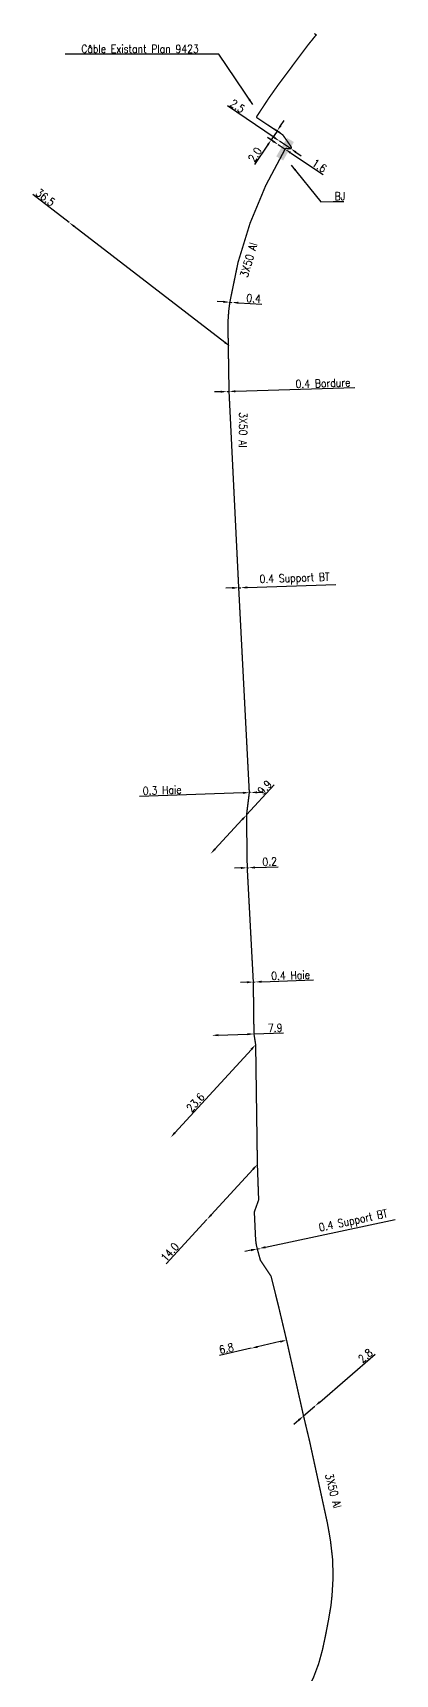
# Model space of a CAD drawing. Header units: millimetres. Extents: x 168000 to 168978, y 138000 to 138802.
# Drawn here: x 168224.1 to 168292, y 138494.2 to 138801.9 of the extents above; entities that cross this region are included whole.
import ezdxf
from ezdxf.enums import TextEntityAlignment as Align

# ---------------------------------------------------------------- set-up
doc = ezdxf.new("R2010")
doc.units = ezdxf.units.MM
doc.header["$PDMODE"] = 34
doc.layers.get('0').update_dxf_attribs({"linetype": 'CONTINUOUS'})
doc.layers.get('DEFPOINTS').update_dxf_attribs({"linetype": 'CONTINUOUS'})
doc.layers.add('M_120', color=5, linetype='M_ST_13')
doc.layers.add('M_300', color=7, linetype='CONTINUOUS')
doc.styles.add('M_ROMANS', font='ROMANS.shx', dxfattribs={"width": 0.75})
doc.styles.get("Standard").update_dxf_attribs({"font": 'romans.shx', "width": 0.85})
doc.linetypes.add('M_ST_13', pattern='A,5,-0.3,["oo",Standard,S=1.5,R=0,X=0,Y=-0.5],-3', length=8.3)
doc.dimstyles.get("Standard").update_dxf_attribs({"dimtxt": 1.5, "dimasz": 1.2, "dimexe": 0.625, "dimexo": 0.625, "dimgap": 0.25, "dimtad": 1, "dimdec": 1, "dimzin": 0, "dimdsep": 46, "dimtxsty": 'Standard', "dimcen": -0.5, "dimadec": 0, "dimazin": 0, "dimtfac": 1, "dimtdec": 1, "dimtmove": 0, "dimatfit": 3, "dimfxl": 1, "dimtolj": 1, "dimtzin": 0, "dimarcsym": 0})

# ---------------------------------------------------------------- blocks, each defined once
blk = doc.blocks.new('M_300_03')
at = {"color": 0, "linetype": 'Continuous'}
blk.add_solid([(-2, 0.75), (-2, -0.75), (2, 0.75), (2, -0.75)], dxfattribs=at)
at = {"color": 0, "linetype": 'Continuous', "style": 'M_ROMANS', "width": 0.75, "flags": 3}
for tag, p in [('DEF_COUP', (0, -12.5)), ('DEF_LEG', (0, -10)), ('DEF_TYPE', (0, -15))]:
    blk.add_attdef(tag, text='', height=1.2, dxfattribs=at).set_placement(p, align=Align.MIDDLE)
blk = doc.blocks.new('*D18')
at = {"layer": 'DEFPOINTS', "color": 0, "linetype": 'Continuous'}
for p in [(168268.78, 138781.85), (168270.96, 138782.8), (168269.85, 138781.14)]:
    blk.add_point(p, dxfattribs=at)
at = {"layer": 'M_120', "color": 0, "linetype": 'Continuous', "lineweight": -2}
for p, q in [((168270.56, 138784.51), (168271.22, 138785.51)), ((168269.33, 138781.48), (168268.26, 138782.2)), ((168269.89, 138783.52), (168268.78, 138781.85)), ((168270.44, 138783.15), (168269.37, 138783.86)), ((168268.11, 138780.85), (168265.69, 138777.22))]:
    blk.add_line(p, q, dxfattribs=at)
at = {"layer": 'M_120', "color": 0, "linetype": 'Continuous'}
for points in [[(168267.95, 138780.96), (168268.28, 138780.74), (168268.78, 138781.85)], [(168270.39, 138784.62), (168270.72, 138784.4), (168269.89, 138783.52)]]:
    blk.add_solid(points, dxfattribs=at)
at = {"layer": 'M_120', "color": 0, "linetype": 'Continuous', "insert": (168265.74, 138779.09), "char_height": 1.5, "attachment_point": 5, "rotation": 56.2771}
blk.add_mtext('\\A1;2.0', dxfattribs=at)
blk = doc.blocks.new('*D19')
at = {"layer": 'DEFPOINTS', "color": 0, "linetype": 'Continuous'}
for p in [(168270.36, 138781.62), (168270.36, 138781.62), (168272.43, 138780.22)]:
    blk.add_point(p, dxfattribs=at)
at = {"layer": 'M_120', "color": 0, "linetype": 'Continuous', "lineweight": -2}
for p, q in [((168269.37, 138782.3), (168260.61, 138788.26)), ((168272.43, 138780.22), (168270.36, 138781.62)), ((168273.42, 138779.54), (168274.41, 138778.87))]:
    blk.add_line(p, q, dxfattribs=at)
at = {"layer": 'M_120', "color": 0, "linetype": 'Continuous'}
for points in [[(168269.48, 138782.46), (168269.26, 138782.13), (168270.36, 138781.62)], [(168273.53, 138779.71), (168273.31, 138779.38), (168272.43, 138780.22)]]:
    blk.add_solid(points, dxfattribs=at)
at = {"layer": 'M_120', "color": 0, "linetype": 'Continuous', "insert": (168262.48, 138788.19), "char_height": 1.5, "attachment_point": 5, "rotation": 325.7806}
blk.add_mtext('\\A1;2.5', dxfattribs=at)
blk = doc.blocks.new('*D20')
at = {"layer": 'DEFPOINTS', "color": 0, "linetype": 'Continuous'}
for p in [(168270.1, 138780.97), (168270.1, 138780.97), (168271.39, 138780.11)]:
    blk.add_point(p, dxfattribs=at)
at = {"layer": 'M_120', "color": 0, "linetype": 'Continuous', "lineweight": -2}
for p, q in [((168269.1, 138781.64), (168268.1, 138782.3)), ((168270.1, 138780.97), (168271.39, 138780.11)), ((168272.39, 138779.44), (168278.5, 138775.36))]:
    blk.add_line(p, q, dxfattribs=at)
at = {"layer": 'M_120', "color": 0, "linetype": 'Continuous'}
for points in [[(168269.21, 138781.8), (168268.99, 138781.47), (168270.1, 138780.97)], [(168272.5, 138779.61), (168272.28, 138779.28), (168271.39, 138780.11)]]:
    blk.add_solid(points, dxfattribs=at)
at = {"layer": 'M_120', "color": 0, "linetype": 'Continuous', "insert": (168277.81, 138777.02), "char_height": 1.5, "attachment_point": 5, "rotation": 326.2771}
blk.add_mtext('\\A1;1.6', dxfattribs=at)
blk = doc.blocks.new('*D21')
at = {"layer": 'DEFPOINTS', "color": 0, "linetype": 'Continuous'}
for p in [(168261.04, 138751.42), (168261.44, 138751.39), (168261.44, 138751.39)]:
    blk.add_point(p, dxfattribs=at)
at = {"layer": 'M_120', "color": 0, "linetype": 'Continuous', "lineweight": -2}
for p, q in [((168259.84, 138751.49), (168258.64, 138751.57)), ((168261.04, 138751.42), (168261.44, 138751.39)), ((168262.64, 138751.32), (168267.06, 138751.04))]:
    blk.add_line(p, q, dxfattribs=at)
at = {"layer": 'M_120', "color": 0, "linetype": 'Continuous'}
for points in [[(168259.85, 138751.69), (168259.83, 138751.29), (168261.04, 138751.42)], [(168262.65, 138751.52), (168262.62, 138751.12), (168261.44, 138751.39)]]:
    blk.add_solid(points, dxfattribs=at)
at = {"layer": 'M_120', "color": 0, "linetype": 'Continuous', "insert": (168265.51, 138752.14), "char_height": 1.5, "attachment_point": 5, "rotation": 356.4324}
blk.add_mtext('\\A1;0.4', dxfattribs=at)
blk = doc.blocks.new('*D22')
at = {"layer": 'DEFPOINTS', "color": 0, "linetype": 'Continuous'}
for p in [(168260.54, 138734.68), (168260.54, 138734.68), (168260.89, 138734.69)]:
    blk.add_point(p, dxfattribs=at)
at = {"layer": 'M_120', "color": 0, "linetype": 'Continuous', "lineweight": -2}
for p, q in [((168259.34, 138734.64), (168258.14, 138734.61)), ((168260.54, 138734.68), (168260.89, 138734.69)), ((168262.09, 138734.73), (168284.43, 138735.42))]:
    blk.add_line(p, q, dxfattribs=at)
at = {"layer": 'M_120', "color": 0, "linetype": 'Continuous'}
for points in [[(168259.33, 138734.84), (168259.34, 138734.44), (168260.54, 138734.68)], [(168262.08, 138734.93), (168262.09, 138734.53), (168260.89, 138734.69)]]:
    blk.add_solid(points, dxfattribs=at)
at = {"layer": 'M_120', "color": 0, "linetype": 'Continuous', "insert": (168278.48, 138736.24), "char_height": 1.5, "attachment_point": 5, "rotation": 1.7677}
blk.add_mtext('\\A1;0.4 Bordure', dxfattribs=at)
blk = doc.blocks.new('*D23')
at = {"layer": 'DEFPOINTS', "color": 0, "linetype": 'Continuous'}
for p in [(168262.7, 138697.9), (168263.1, 138697.91), (168263.1, 138697.91)]:
    blk.add_point(p, dxfattribs=at)
at = {"layer": 'M_120', "color": 0, "linetype": 'Continuous', "lineweight": -2}
for p, q in [((168261.5, 138697.86), (168260.3, 138697.82)), ((168262.7, 138697.9), (168263.1, 138697.91)), ((168264.3, 138697.95), (168280.92, 138698.51))]:
    blk.add_line(p, q, dxfattribs=at)
at = {"layer": 'M_120', "color": 0, "linetype": 'Continuous'}
for points in [[(168261.49, 138698.06), (168261.51, 138697.66), (168262.7, 138697.9)], [(168264.29, 138698.15), (168264.3, 138697.75), (168263.1, 138697.91)]]:
    blk.add_solid(points, dxfattribs=at)
at = {"layer": 'M_120', "color": 0, "linetype": 'Continuous', "insert": (168273.17, 138699.5), "char_height": 1.5, "attachment_point": 5, "rotation": 1.9045}
blk.add_mtext('\\A1;0.4 Support BT', dxfattribs=at)
blk = doc.blocks.new('*D24')
at = {"layer": 'DEFPOINTS', "color": 0, "linetype": 'Continuous'}
for p in [(168264.69, 138659.49), (168264.94, 138659.5), (168264.94, 138659.5)]:
    blk.add_point(p, dxfattribs=at)
at = {"layer": 'M_120', "color": 0, "linetype": 'Continuous', "lineweight": -2}
for p, q in [((168263.49, 138659.45), (168244.14, 138658.79)), ((168264.94, 138659.5), (168264.69, 138659.49)), ((168266.14, 138659.54), (168267.34, 138659.58))]:
    blk.add_line(p, q, dxfattribs=at)
at = {"layer": 'M_120', "color": 0, "linetype": 'Continuous'}
for points in [[(168263.49, 138659.65), (168263.5, 138659.25), (168264.69, 138659.49)], [(168266.13, 138659.74), (168266.15, 138659.34), (168264.94, 138659.5)]]:
    blk.add_solid(points, dxfattribs=at)
at = {"layer": 'M_120', "color": 0, "linetype": 'Continuous', "insert": (168248.36, 138659.93), "char_height": 1.5, "attachment_point": 5, "rotation": 1.9638}
blk.add_mtext('\\A1;0.3 Haie', dxfattribs=at)
blk = doc.blocks.new('*D25')
at = {"layer": 'DEFPOINTS', "color": 0, "linetype": 'Continuous'}
for p in [(168264.17, 138655.3), (168257.45, 138648.03), (168257.45, 138648.03)]:
    blk.add_point(p, dxfattribs=at)
at = {"layer": 'M_120', "color": 0, "linetype": 'Continuous', "lineweight": -2}
for p, q in [((168264.17, 138655.3), (168269.37, 138660.92)), ((168258.26, 138648.91), (168263.36, 138654.42))]:
    blk.add_line(p, q, dxfattribs=at)
at = {"layer": 'M_120', "color": 0, "linetype": 'Continuous'}
for points in [[(168263.21, 138654.56), (168263.5, 138654.28), (168264.17, 138655.3)], [(168258.12, 138649.05), (168258.41, 138648.78), (168257.45, 138648.03)]]:
    blk.add_solid(points, dxfattribs=at)
at = {"layer": 'M_120', "color": 0, "linetype": 'Continuous', "insert": (168267.58, 138660.45), "char_height": 1.5, "attachment_point": 5, "rotation": 47.235}
blk.add_mtext('\\A1;9.9', dxfattribs=at)
blk = doc.blocks.new('*D26')
at = {"layer": 'DEFPOINTS', "color": 0, "linetype": 'Continuous'}
for p in [(168264.3, 138645.4), (168264.55, 138645.41), (168264.55, 138645.41)]:
    blk.add_point(p, dxfattribs=at)
at = {"layer": 'M_120', "color": 0, "linetype": 'Continuous', "lineweight": -2}
for p, q in [((168263.1, 138645.36), (168261.9, 138645.32)), ((168264.3, 138645.4), (168264.55, 138645.41)), ((168265.75, 138645.45), (168270.12, 138645.6))]:
    blk.add_line(p, q, dxfattribs=at)
at = {"layer": 'M_120', "color": 0, "linetype": 'Continuous'}
for points in [[(168263.1, 138645.56), (168263.11, 138645.16), (168264.3, 138645.4)], [(168265.75, 138645.65), (168265.76, 138645.25), (168264.55, 138645.41)]]:
    blk.add_solid(points, dxfattribs=at)
at = {"layer": 'M_120', "color": 0, "linetype": 'Continuous', "insert": (168268.5, 138646.55), "char_height": 1.5, "attachment_point": 5, "rotation": 1.9638}
blk.add_mtext('\\A1;0.2', dxfattribs=at)
blk = doc.blocks.new('*D27')
at = {"layer": 'DEFPOINTS', "color": 0, "linetype": 'Continuous'}
for p in [(168265.44, 138623.98), (168265.79, 138623.99), (168265.79, 138623.99)]:
    blk.add_point(p, dxfattribs=at)
at = {"layer": 'M_120', "color": 0, "linetype": 'Continuous', "lineweight": -2}
for p, q in [((168264.25, 138623.94), (168263.05, 138623.9)), ((168265.42, 138624.61), (168265.42, 138624.61)), ((168265.44, 138623.98), (168265.79, 138623.99)), ((168265.77, 138624.62), (168265.77, 138624.62)), ((168266.99, 138624.04), (168276.7, 138624.37))]:
    blk.add_line(p, q, dxfattribs=at)
at = {"layer": 'M_120', "color": 0, "linetype": 'Continuous'}
for points in [[(168264.24, 138624.14), (168264.25, 138623.74), (168265.44, 138623.98)], [(168266.99, 138624.24), (168267, 138623.84), (168265.79, 138623.99)]]:
    blk.add_solid(points, dxfattribs=at)
at = {"layer": 'M_120', "color": 0, "linetype": 'Continuous', "insert": (168272.41, 138625.22), "char_height": 1.5, "attachment_point": 5, "rotation": 1.9555}
blk.add_mtext('\\A1;0.4 Haie', dxfattribs=at)
blk = doc.blocks.new('*D28')
at = {"layer": 'DEFPOINTS', "color": 0, "linetype": 'Continuous'}
for p in [(168257.66, 138613.98), (168257.66, 138613.98), (168265.56, 138614.25)]:
    blk.add_point(p, dxfattribs=at)
at = {"layer": 'M_120', "color": 0, "linetype": 'Continuous', "lineweight": -2}
for p, q in [((168258.86, 138614.02), (168264.36, 138614.21)), ((168265.56, 138614.25), (168271.12, 138614.44))]:
    blk.add_line(p, q, dxfattribs=at)
at = {"layer": 'M_120', "color": 0, "linetype": 'Continuous'}
for points in [[(168258.86, 138614.22), (168258.87, 138613.83), (168257.66, 138613.98)], [(168264.35, 138614.41), (168264.37, 138614.01), (168265.56, 138614.25)]]:
    blk.add_solid(points, dxfattribs=at)
at = {"layer": 'M_120', "color": 0, "linetype": 'Continuous', "insert": (168269.53, 138615.39), "char_height": 1.5, "attachment_point": 5, "rotation": 1.9555}
blk.add_mtext('\\A1;7.9', dxfattribs=at)
blk = doc.blocks.new('*D29')
at = {"layer": 'DEFPOINTS', "color": 0, "linetype": 'Continuous'}
for p in [(168265.88, 138612.24), (168249.94, 138594.84), (168249.94, 138594.84)]:
    blk.add_point(p, dxfattribs=at)
at = {"layer": 'M_120', "color": 0, "linetype": 'Continuous', "lineweight": -2}
blk.add_line((168265.07, 138611.36), (168250.75, 138595.72), dxfattribs=at)
at = {"layer": 'M_120', "color": 0, "linetype": 'Continuous'}
for points in [[(168264.92, 138611.49), (168265.22, 138611.22), (168265.88, 138612.24)], [(168250.6, 138595.86), (168250.9, 138595.59), (168249.94, 138594.84)]]:
    blk.add_solid(points, dxfattribs=at)
at = {"layer": 'M_120', "color": 0, "linetype": 'Continuous', "insert": (168254.6, 138601.41), "char_height": 1.5, "attachment_point": 5, "rotation": 47.5077}
blk.add_mtext('\\A1;23.6', dxfattribs=at)
blk = doc.blocks.new('*D30')
at = {"layer": 'DEFPOINTS', "color": 0, "linetype": 'Continuous'}
for p in [(168266.2, 138589.78), (168256.74, 138579.45), (168256.74, 138579.45)]:
    blk.add_point(p, dxfattribs=at)
at = {"layer": 'M_120', "color": 0, "linetype": 'Continuous', "lineweight": -2}
for p, q in [((168265.39, 138588.89), (168257.56, 138580.34)), ((168256.74, 138579.45), (168249.12, 138571.13))]:
    blk.add_line(p, q, dxfattribs=at)
at = {"layer": 'M_120', "color": 0, "linetype": 'Continuous'}
for points in [[(168265.24, 138589.03), (168265.54, 138588.76), (168266.2, 138589.78)], [(168257.41, 138580.47), (168257.7, 138580.2), (168256.74, 138579.45)]]:
    blk.add_solid(points, dxfattribs=at)
at = {"layer": 'M_120', "color": 0, "linetype": 'Continuous', "insert": (168249.8, 138573.35), "char_height": 1.5, "attachment_point": 5, "rotation": 47.5077}
blk.add_mtext('\\A1;14.0', dxfattribs=at)
blk = doc.blocks.new('*D31')
at = {"layer": 'DEFPOINTS', "color": 0, "linetype": 'Continuous'}
for p in [(168266.18, 138573.95), (168266.57, 138574.03), (168266.57, 138574.03)]:
    blk.add_point(p, dxfattribs=at)
at = {"layer": 'M_120', "color": 0, "linetype": 'Continuous', "lineweight": -2}
for p, q in [((168267.75, 138574.28), (168292.01, 138579.44)), ((168265.01, 138573.7), (168263.83, 138573.45)), ((168266.18, 138573.95), (168266.57, 138574.03))]:
    blk.add_line(p, q, dxfattribs=at)
at = {"layer": 'M_120', "color": 0, "linetype": 'Continuous'}
for points in [[(168264.97, 138573.9), (168265.05, 138573.5), (168266.18, 138573.95)], [(168267.7, 138574.48), (168267.79, 138574.09), (168266.57, 138574.03)]]:
    blk.add_solid(points, dxfattribs=at)
at = {"layer": 'M_120', "color": 0, "linetype": 'Continuous', "insert": (168284.2, 138579.06), "char_height": 1.5, "attachment_point": 5, "rotation": 12.0002}
blk.add_mtext('\\A1;0.4 Support BT', dxfattribs=at)
blk = doc.blocks.new('*D32')
at = {"layer": 'DEFPOINTS', "color": 0, "linetype": 'Continuous'}
for p in [(168265.04, 138555.32), (168265.04, 138555.32), (168271.67, 138556.83)]:
    blk.add_point(p, dxfattribs=at)
at = {"layer": 'M_120', "color": 0, "linetype": 'Continuous', "lineweight": -2}
for p, q in [((168265.04, 138555.32), (168259.09, 138553.97)), ((168270.5, 138556.57), (168266.21, 138555.59))]:
    blk.add_line(p, q, dxfattribs=at)
at = {"layer": 'M_120', "color": 0, "linetype": 'Continuous'}
for points in [[(168266.17, 138555.78), (168266.26, 138555.39), (168265.04, 138555.32)], [(168270.46, 138556.76), (168270.55, 138556.37), (168271.67, 138556.83)]]:
    blk.add_solid(points, dxfattribs=at)
at = {"layer": 'M_120', "color": 0, "linetype": 'Continuous', "insert": (168260.39, 138555.29), "char_height": 1.5, "attachment_point": 5, "rotation": 12.8292}
blk.add_mtext('\\A1;6.8', dxfattribs=at)
blk = doc.blocks.new('*D33')
at = {"layer": 'DEFPOINTS', "color": 0, "linetype": 'Continuous'}
for p in [(168274.85, 138542.63), (168276.97, 138544.46), (168276.97, 138544.46)]:
    blk.add_point(p, dxfattribs=at)
at = {"layer": 'M_120', "color": 0, "linetype": 'Continuous', "lineweight": -2}
for p, q in [((168277.88, 138545.24), (168288.29, 138554.22)), ((168273.94, 138541.84), (168273.03, 138541.06)), ((168274.85, 138542.63), (168276.97, 138544.46))]:
    blk.add_line(p, q, dxfattribs=at)
at = {"layer": 'M_120', "color": 0, "linetype": 'Continuous'}
for points in [[(168277.75, 138545.39), (168278.01, 138545.09), (168276.97, 138544.46)], [(168273.81, 138542), (168274.07, 138541.69), (168274.85, 138542.63)]]:
    blk.add_solid(points, dxfattribs=at)
at = {"layer": 'M_120', "color": 0, "linetype": 'Continuous', "insert": (168286.44, 138553.94), "char_height": 1.5, "attachment_point": 5, "rotation": 40.783}
blk.add_mtext('\\A1;2.8', dxfattribs=at)
blk = doc.blocks.new('*D101')
at = {"color": 0, "linetype": 'ByBlock'}
for p, q in [((168230.96, 138766.35), (168224.14, 138771.61)), ((168260.12, 138743.88), (168231.91, 138765.62))]:
    blk.add_line(p, q, dxfattribs=at)
for points in [[(168232.03, 138765.78), (168231.79, 138765.46), (168230.96, 138766.35)], [(168260.24, 138744.04), (168259.99, 138743.73), (168261.07, 138743.15)]]:
    blk.add_solid(points, dxfattribs=at)
at = {"layer": 'DEFPOINTS', "color": 0, "linetype": 'ByBlock'}
for p in [(168230.96, 138766.35), (168261.07, 138743.15), (168261.07, 138743.15)]:
    blk.add_point(p, dxfattribs=at)
at = {"color": 0, "linetype": 'ByBlock', "insert": (168226.49, 138771.06), "char_height": 1.5, "attachment_point": 5, "rotation": 322.3777}
blk.add_mtext('\\A1;36.5', dxfattribs=at)

msp = doc.modelspace()

# ---------------------------------------------------------------- linework, layer by layer
at = {"layer": 'M_120', "const_width": 0.25}
msp.add_lwpolyline([(168275.47, 138491.05, 0.070379), (168278.41, 138498.86, 0.014465), (168279.99, 138507.11), (168280.19, 138509.07, 0.06503), (168279.9, 138519.19, 0.00565), (168279.3, 138522.63), (168275.97, 138537.95), (168274.85, 138542.63), (168271.67, 138556.83), (168270.18, 138563.13), (168268.77, 138568.81), (168266.76, 138571.84), (168266.18, 138573.95, -0.064543), (168265.84, 138576.37), (168265.63, 138580.88), (168266.44, 138583.14), (168266.2, 138589.78), (168265.88, 138612.24), (168265.56, 138614.25), (168265.44, 138623.98), (168264.3, 138645.4), (168264.17, 138655.3), (168264.69, 138659.49), (168262.7, 138697.9), (168260.89, 138734.69), (168260.7, 138746.51, -0.042764), (168261.04, 138751.42, -0.095831), (168271.39, 138780.11, -0.304257), (168271.68, 138780.25, 0.052023), (168272.43, 138780.22, 0.402056), (168272.55, 138780.35, 0.119014), (168272.48, 138780.64), (168270.96, 138782.8), (168266.17, 138785.97, -0.371603), (168266.09, 138786.25), (168268.32, 138789.65), (168270.09, 138792.16), (168275.71, 138799.68), (168277.22, 138801.54), (168276.87, 138801.8)], format="xyb", dxfattribs=at)

# ---------------------------------------------------------------- block references
at = {"layer": 'M_300', "rotation": 239.9344690996468}
msp.add_blockref('M_300_03', (168271.39, 138780.11), dxfattribs=at)

# ---------------------------------------------------------------- texts
at = {"layer": 'M_120', "char_height": 1.5}
for s, insert, attachment_point in [('\\A1;Câble Existant Plan 9423 ', (168255.23, 138798.92), 6), ('\\A1;BJ ', (168280.65, 138771.3), 4)]:
    msp.add_mtext(s, dxfattribs=dict(at, insert=insert, attachment_point=attachment_point))
at = {"layer": 'M_120', "char_height": 1.5, "attachment_point": 4}
for insert, rotation in [((168263.65, 138756.16), 73.6238), ((168263.57, 138730.81), 269.1798), ((168279.6, 138531.82), 284.3595)]:
    msp.add_mtext('\\A1;3X50 Al', dxfattribs=dict(at, insert=insert, rotation=rotation))

# ---------------------------------------------------------------- dimensions: what is measured, and where the dimension line sits
at = {"layer": 'M_120', "linetype": 'Continuous'}
for base, p1, p2, angle, picture, middle in [((168270.36, 138781.62), (168272.43, 138780.22), (168270.36, 138781.62), 145.7806, '*D19', (168261.92, 138787.36)), ((168268.78, 138781.85), (168270.96, 138782.8), (168269.85, 138781.14), 236.2771, '*D18', (168266.57, 138778.54)), ((168270.1, 138780.97), (168271.39, 138780.11), (168270.1, 138780.97), 146.2771, '*D20', (168277.26, 138776.19)), ((168257.45, 138648.03), (168264.17, 138655.3), (168257.45, 138648.03), 227.235, '*D25', (168268.31, 138659.78)), ((168257.66, 138613.98), (168265.56, 138614.25), (168257.66, 138613.98), 181.9555, '*D28', (168269.57, 138614.39)), ((168249.94, 138594.84), (168265.88, 138612.24), (168249.94, 138594.84), 227.5077, '*D29', (168255.34, 138600.73)), ((168256.74, 138579.45), (168266.2, 138589.78), (168256.74, 138579.45), 227.5077, '*D30', (168250.54, 138572.68)), ((168265.04, 138555.32), (168271.67, 138556.83), (168265.04, 138555.32), 192.8292, '*D32', (168260.61, 138554.31)), ((168276.97, 138544.46), (168274.85, 138542.63), (168276.97, 138544.46), 40.783, '*D33', (168287.09, 138553.19))]:
    dim = msp.add_linear_dim(base=base, p1=p1, p2=p2, angle=angle, dimstyle='Standard', override={"dimscale": 1}, dxfattribs=at)
    dim.commit()
    dim.dimension.update_dxf_attribs({"geometry": picture, "text_midpoint": middle, "dimtype": 161})
dim = msp.add_linear_dim(base=(168261.07, 138743.15), p1=(168230.96, 138766.35), p2=(168261.07, 138743.15), angle=322.3777, text='36.5', dimstyle='Standard', dxfattribs=at)
dim.commit()
dim.dimension.update_dxf_attribs({"geometry": '*D101', "text_midpoint": (168225.88, 138770.27), "dimtype": 161})
for p1, p2, picture, middle in [((168261.04, 138751.42), (168261.44, 138751.39), '*D21', (168265.51, 138752.14)), ((168264.30323, 138645.40449), (168264.55308, 138645.41306), '*D26', (168268.50218, 138646.54906))]:
    dim = msp.add_aligned_dim(p1=p1, p2=p2, distance=0, dimstyle='Standard', override={"dimscale": 1}, dxfattribs=at)
    dim.commit()
    dim.dimension.update_dxf_attribs({"geometry": picture, "text_midpoint": middle})
for base, p1, p2, angle, text, picture, middle in [((168260.54, 138734.68), (168260.89, 138734.69), (168260.54, 138734.68), 181.7677, '<> Bordure', '*D22', (168278.51, 138735.24)), ((168264.94, 138659.5), (168264.69, 138659.49), (168264.94, 138659.5), 1.9638, '<> Haie', '*D24', (168248.39, 138658.93)), ((168266.57, 138574.03), (168266.18, 138573.95), (168266.57, 138574.03), 12.0002, '<> Support BT', '*D31', (168284.46, 138577.84))]:
    dim = msp.add_linear_dim(base=base, p1=p1, p2=p2, angle=angle, text=text, dimstyle='Standard', override={"dimscale": 1}, dxfattribs=at)
    dim.commit()
    dim.dimension.update_dxf_attribs({"geometry": picture, "text_midpoint": middle, "dimtype": 161})
for p1, p2, text, picture, middle in [((168262.7, 138697.9), (168263.1, 138697.91), '<> Support BT', '*D23', (168273.17, 138699.5)), ((168265.4448945, 138623.9822531), (168265.7946906, 138623.9941964), '<> Haie', '*D27', (168272.4138328, 138625.2207804))]:
    dim = msp.add_aligned_dim(p1=p1, p2=p2, distance=0, text=text, dimstyle='Standard', override={"dimscale": 1}, dxfattribs=at)
    dim.commit()
    dim.dimension.update_dxf_attribs({"geometry": picture, "text_midpoint": middle})

# ---------------------------------------------------------------- leaders
at = {"layer": 'M_120', "linetype": 'Continuous', "annotation_type": 0, "has_hookline": 1}
for points, hookline_direction, text_width in [([(168265.33, 138788.46), (168259.01, 138797.92), (168255.48, 138797.92)], 1, 25.01), ([(168272.56, 138777.13), (168278.09, 138770.24), (168280.4, 138770.3)], 0, 1.76)]:
    msp.add_leader(points, dimstyle='Standard', dxfattribs=dict(at, hookline_direction=hookline_direction, text_width=text_width))

doc.saveas('drawing.dxf')
